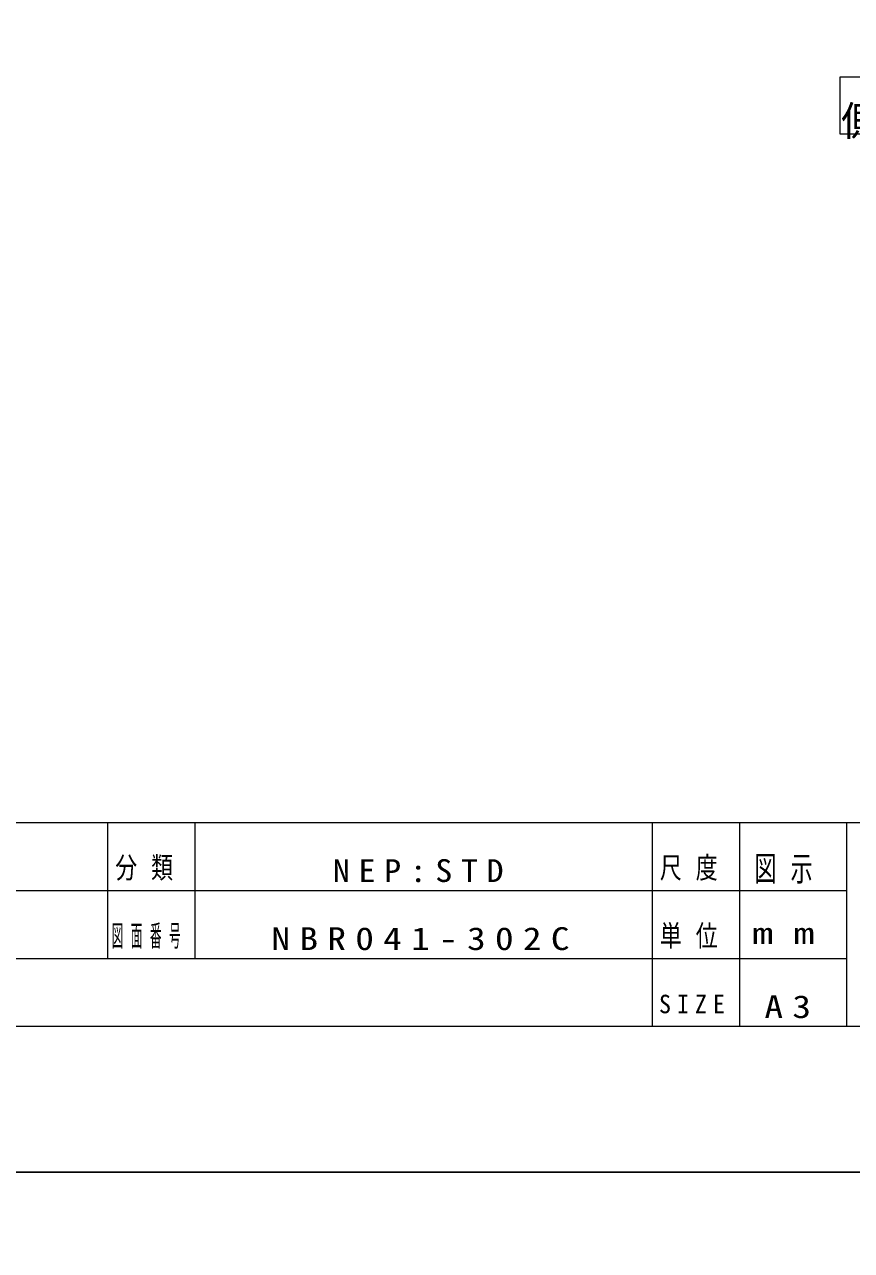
# Model space of a CAD drawing. Units: millimetres on the paper. Extents: x 0 to 420, y -594 to 297.
# Drawn here: x 221.5 to 306.5, y -305 to -178.9 of the extents above; entities that cross this region are included whole.
import ezdxf

# ---------------------------------------------------------------- set-up
doc = ezdxf.new("R2010")
doc.units = ezdxf.units.MM
for name, color, linetype, lineweight in [('0_2', 7, 'Continuous', 13), ('FMT', 7, 'Continuous', 13), ('FMT-TXT', 7, 'Continuous', 13), ('TEXT', 7, 'Continuous', 13)]:
    doc.layers.add(name, color=color, linetype=linetype, lineweight=lineweight)
doc.styles.add('ＭＳ ゴシック', font='')
doc.styles.get('ＭＳ ゴシック').set_extended_font_data('MS Gothic')

msp = doc.modelspace()

# ---------------------------------------------------------------- linework, layer by layer
at = {"layer": '0_2'}
for points in [[(0, 0), (420, 0), (420, -297), (0, -297)], [(305.297, -190.138), (348.512, -190.138), (348.512, -184.305), (305.297, -184.305)], [(0, -297), (420, -297), (420, -594), (0, -594)]]:
    msp.add_lwpolyline(points, close=True, dxfattribs=at)
at = {"layer": 'FMT'}
for p, q in [((28, -261), (403, -261)), ((230, -261), (230, -275)), ((239, -261), (239, -275)), ((286, -261), (286, -282)), ((295, -261), (295, -282)), ((306, -261), (306, -282)), ((166, -268), (306, -268)), ((166, -275), (306, -275))]:
    msp.add_line(p, q, dxfattribs=at)
msp.add_lwpolyline([(28, -282), (28, -25), (403, -25), (403, -282)], close=True, dxfattribs=at)

# ---------------------------------------------------------------- texts
at = {"layer": 'FMT-TXT', "attachment_point": 7, "style": 'ＭＳ ゴシック'}
for s, insert, char_height in [('\\T1.64;\\W0.75;分類', (230.8, -267), 2.199), ('\\T1.5;\\W1.1;NEP:STD', (253.174, -267.167), 2.346), ('\\T1.64;\\W0.75;尺度', (286.8, -267), 2.199), ('\\T1.64;\\W0.65;図示', (296.51, -267.3), 2.566), ('\\T1.64;\\W0.4;図面番号', (230.43, -274), 2.199), ('\\T1.5;\\W1.2;NBR041-302C', (246.866, -274.167), 2.346), ('\\T1.64;\\W0.75;単位', (286.8, -274), 2.199), ('\\T1.95;\\W1.45;mm', (296.286, -273.5), 2.199), ('\\T1.5;\\W0.95;SIZE', (286.711, -280.667), 1.906), ('\\T1.5;\\W1.2;A3', (297.551, -281.167), 2.346)]:
    msp.add_mtext(s, dxfattribs=dict(at, insert=insert, char_height=char_height))
at = {"layer": 'TEXT', "insert": (305.436, -190.694), "char_height": 3.055, "attachment_point": 7, "style": 'ＭＳ ゴシック'}
msp.add_mtext('\\T1.5;側面図\\~S=1／60', dxfattribs=at)

doc.saveas('drawing.dxf')
